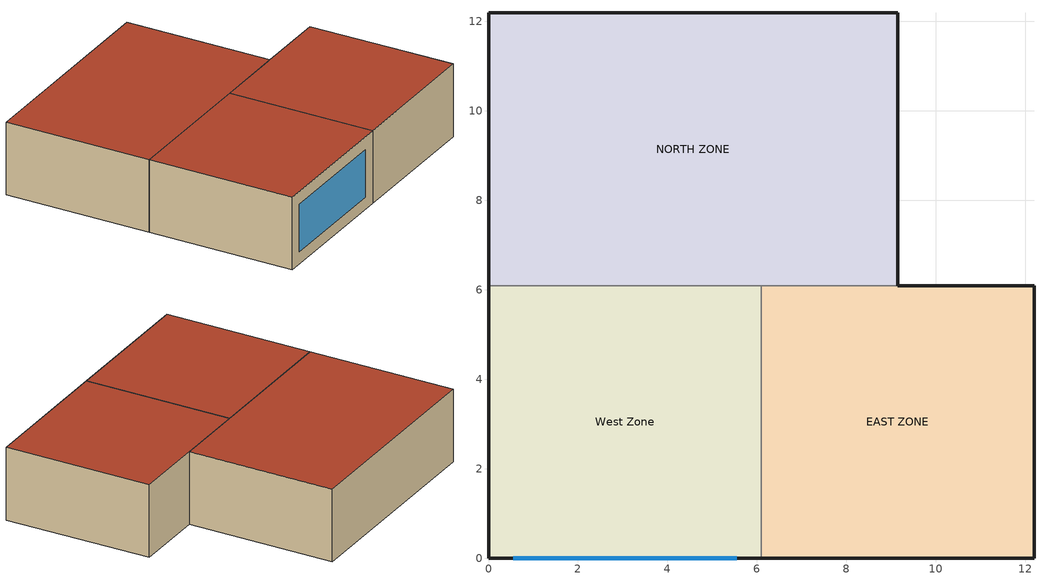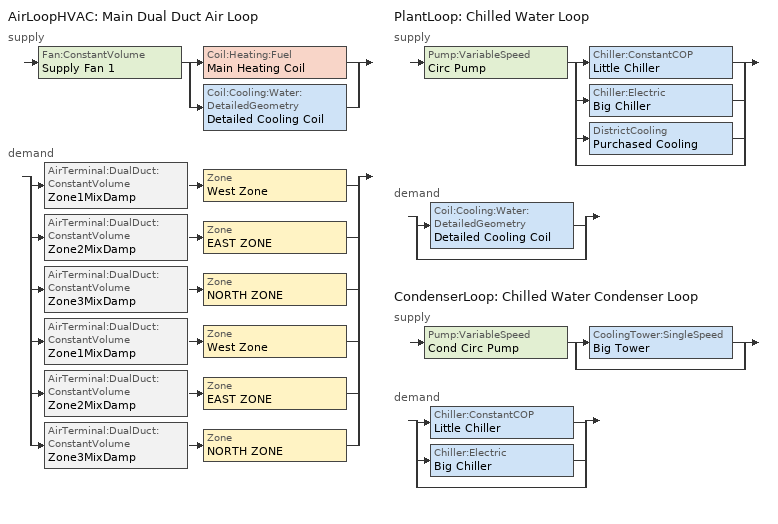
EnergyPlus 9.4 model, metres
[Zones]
West Zone
 floor adiabatic (FLOOR SLAB 8 IN): 0,0 0,6.1 6.1,6.1 6.1,0 z0
 wall outside (EXTWALL80): 0,6.1 0,0 6.1,0 z0:3.05
 wall to NORTH ZONE (PARTITION06): 6.1,6.1 0,6.1 z0:3.05
 wall to EAST ZONE (PARTITION06): 6.1,0 6.1,6.1 z0:3.05
 window (WIN-CON-LIGHT): 0.55,0 5.55,0 z0.5:2.5
 roof outside (ROOF34): 0,6.1 0,0 6.1,0 6.1,6.1 z3.05
EAST ZONE
 floor adiabatic (FLOOR SLAB 8 IN): 6.1,0 6.1,6.1 12.19,6.1 12.19,0 z0
 wall outside (EXTWALL80): 6.1,0 12.19,0 12.19,6.1 9.14,6.1 z0:3.05
 wall to NORTH ZONE (PARTITION06): 9.14,6.1 6.1,6.1 z0:3.05
 roof outside (ROOF34): 6.1,6.1 6.1,0 12.19,0 12.19,6.1 z3.05
NORTH ZONE
 floor adiabatic (FLOOR SLAB 8 IN): 0,6.1 0,12.19 9.14,12.19 9.14,6.1 z0
 wall outside (EXTWALL80): 9.14,6.1 9.14,12.19 0,12.19 0,6.1 z0:3.05
 roof outside (ROOF34): 0,12.19 0,6.1 9.14,6.1 9.14,12.19 z3.05
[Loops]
AirLoopHVAC 'Main Dual Duct Air Loop'
 supply: Fan:ConstantVolume 'Supply Fan 1' > split
  | Coil:Heating:Fuel 'Main Heating Coil'
  | Coil:Cooling:Water:DetailedGeometry 'Detailed Cooling Coil'
 demand: split
  | AirTerminal:DualDuct:ConstantVolume 'Zone1MixDamp' > Zone 'West Zone'
  | AirTerminal:DualDuct:ConstantVolume 'Zone2MixDamp' > Zone 'EAST ZONE'
  | AirTerminal:DualDuct:ConstantVolume 'Zone3MixDamp' > Zone 'NORTH ZONE'
  | AirTerminal:DualDuct:ConstantVolume 'Zone1MixDamp' > Zone 'West Zone'
  | AirTerminal:DualDuct:ConstantVolume 'Zone2MixDamp' > Zone 'EAST ZONE'
  | AirTerminal:DualDuct:ConstantVolume 'Zone3MixDamp' > Zone 'NORTH ZONE'
PlantLoop 'Chilled Water Loop'
 supply: Pump:VariableSpeed 'Circ Pump' > split
  | Chiller:ConstantCOP 'Little Chiller'
  | Chiller:Electric 'Big Chiller'
  | DistrictCooling 'Purchased Cooling'
  | bypass
 demand: split
  | Coil:Cooling:Water:DetailedGeometry 'Detailed Cooling Coil'
  | bypass
CondenserLoop 'Chilled Water Condenser Loop'
 supply: Pump:VariableSpeed 'Cond Circ Pump' > split
  | CoolingTower:SingleSpeed 'Big Tower'
  | bypass
 demand: split
  | Chiller:ConstantCOP 'Little Chiller'
  | Chiller:Electric 'Big Chiller'
  | bypass
[Building]
NONE: North Axis {deg}=0; Terrain=Suburbs; Loads Convergence Tolerance Value {W}=0.04; Temperature Convergence Tolerance Value {deltaC}=0.4; Solar Distribution=FullInteriorAndExterior; Maximum Number of Warmup Days=25; Minimum Number of Warmup Days=6
[Site:Location]
CHICAGO_IL_USA TMY2-94846: Latitude {deg}=41.78; Longitude {deg}=-87.75; Time Zone {hr}=-6; Elevation {m}=190
[SizingPeriod:DesignDay] Day of Month=21; Humidity Condition Type=Wetbulb; Barometric Pressure {Pa}=99063; Rain Indicator=No; Snow Indicator=No; Daylight Saving Time Indicator=No; Solar Model Indicator=ASHRAEClearSky
Name | Month | Day Type | Maximum Dry-Bulb Temperature {C} | Daily Dry-Bulb Temperature Range {deltaC} | Wetbulb or DewPoint at Maximum Dry-Bulb {C} | Wind Speed {m/s} | Wind Direction {deg} | Sky Clearness
CHICAGO_IL_USA Annual Heating 99% Design Conditions DB | 1 | WinterDesignDay | -17.3 | 0 | -17.3 | 4.9 | 270 | 0
CHICAGO_IL_USA Annual Cooling 1% Design Conditions DB/MCWB | 7 | SummerDesignDay | 31.5 | 10.7 | 23 | 5.3 | 230 | 1
[Site:GroundTemperature:BuildingSurface]
20.03, 20.03, 20.13, 20.3, 20.43, 20.52, 20.62, 20.77, 20.78, 20.55, 20.44, 20.2
[Material] Thermal Absorptance=0.9
Name | Roughness | Thickness {m} | Conductivity {W/m-K} | Density {kg/m3} | Specific Heat {J/kg-K} | Solar Absorptance | Visible Absorptance
A1 - 1 IN STUCCO | Smooth | 0.0253898 | 0.691831 | 1858.142 | 836.8 | 0.92 | 0.92
C4 - 4 IN COMMON BRICK | Rough | 0.101498 | 0.726422 | 1922.216 | 836.8 | 0.76 | 0.76
E1 - 3 / 4 IN PLASTER OR GYP BOARD | Smooth | 0.01905 | 0.726422 | 1601.846 | 836.8 | 0.92 | 0.92
C6 - 8 IN CLAY TILE | Smooth | 0.203302 | 0.570761 | 1121.292 | 836.8 | 0.82 | 0.82
C10 - 8 IN HW CONCRETE | MediumRough | 0.203302 | 1.729577 | 2242.585 | 836.8 | 0.65 | 0.65
E2 - 1 / 2 IN SLAG OR STONE | Rough | 0.0127102 | 1.435549 | 881.0155 | 1673.6 | 0.55 | 0.55
E3 - 3 / 8 IN FELT AND MEMBRANE | Rough | 0.00954024 | 0.190253 | 1121.292 | 1673.6 | 0.75 | 0.75
B5 - 1 IN DENSE INSULATION | VeryRough | 0.0253898 | 0.0432394 | 91.30524 | 836.8 | 0.5 | 0.5
C12 - 2 IN HW CONCRETE | MediumRough | 0.0509016 | 1.729577 | 2242.585 | 836.8 | 0.65 | 0.65
[WindowMaterial:Glazing]
WIN-LAY-GLASS-LIGHT: Optical Data Type=SpectralAverage; Thickness {m}=0.003; Solar Transmittance at Normal Incidence=0.9; Front Side Solar Reflectance at Normal Incidence=0.031; Back Side Solar Reflectance at Normal Incidence=0.031; Visible Transmittance at Normal Incidence=0.9; Front Side Visible Reflectance at Normal Incidence=0.05; Back Side Visible Reflectance at Normal Incidence=0.05; Infrared Transmittance at Normal Incidence=0; Front Side Infrared Hemispherical Emissivity=0.84; Back Side Infrared Hemispherical Emissivity=0.84; Conductivity {W/m-K}=0.9
[Construction]
EXTWALL80: A1 - 1 IN STUCCO, C4 - 4 IN COMMON BRICK, E1 - 3 / 4 IN PLASTER OR GYP BOARD
PARTITION06: E1 - 3 / 4 IN PLASTER OR GYP BOARD, C6 - 8 IN CLAY TILE, E1 - 3 / 4 IN PLASTER OR GYP BOARD
FLOOR SLAB 8 IN: C10 - 8 IN HW CONCRETE
ROOF34: E2 - 1 / 2 IN SLAG OR STONE, E3 - 3 / 8 IN FELT AND MEMBRANE, B5 - 1 IN DENSE INSULATION, C12 - 2 IN HW CONCRETE
WIN-CON-LIGHT: WIN-LAY-GLASS-LIGHT
[Zone] Type=1; Multiplier=1; Ceiling Height {m}=autocalculate; Volume {m3}=autocalculate
West Zone; EAST ZONE; NORTH ZONE
[People] Number of People Schedule=BLDG Sch   1; Number of People Calculation Method=people; Fraction Radiant=0.3; Activity Level Schedule=Activity Sch; Carbon Dioxide Generation Rate {m3/s-W}=3.82E-8; Mean Radiant Temperature Calculation Type=zoneaveraged; Work Efficiency Schedule=Work Eff Sch; Clothing Insulation Calculation Method=ClothingInsulationSchedule; Clothing Insulation Schedule=Clothing Sch; Air Velocity Schedule=Air Velo Sch; Thermal Comfort Model 1 Type=FANGER
Name | Zone or ZoneList | Number of People
West Zone | West Zone | 3
EAST ZONE | EAST ZONE | 3
NORTH ZONE | NORTH ZONE | 4
[Lights] Schedule=BLDG Sch   3; Design Level Calculation Method=LightingLevel; Return Air Fraction=0; Fraction Radiant=0.2; Fraction Visible=0.2; Fraction Replaceable=0
Name | Zone or ZoneList | Lighting Level {W}
EAST ZONE Lights 1 | EAST ZONE | 1464.375
NORTH ZONE Lights 1 | NORTH ZONE | 878.6252
[ElectricEquipment] Schedule=BLDG Sch   2; Design Level Calculation Method=EquipmentLevel; Fraction Latent=0; Fraction Radiant=0.3; Fraction Lost=0
Name | Zone or ZoneList | Design Level {W}
West Zone ElecEq 1 | West Zone | 2928.751
EAST ZONE ElecEq 1 | EAST ZONE | 1464.375
NORTH ZONE ElecEq 1 | NORTH ZONE | 2928.751
[PlantLoop]
Chilled Water Loop: Fluid Type=Water; Plant Equipment Operation Scheme=CW Loop Operation; Maximum Loop Temperature {C}=98; Minimum Loop Temperature {C}=1; Maximum Loop Flow Rate {m3/s}=0.0011; Minimum Loop Flow Rate {m3/s}=0; Plant Loop Volume {m3}=autocalculate; Load Distribution Scheme=Optimal
[CondenserLoop]
Chilled Water Condenser Loop: Fluid Type=Water; Condenser Equipment Operation Scheme=Tower Loop Operation; Maximum Loop Temperature {C}=80; Minimum Loop Temperature {C}=10; Maximum Loop Flow Rate {m3/s}=0.0011; Minimum Loop Flow Rate {m3/s}=0; Condenser Loop Volume {m3}=autocalculate; Load Distribution Scheme=SequentialLoad
[SetpointManager:FollowOutdoorAirTemperature]
MyCondenserControl: Control Variable=Temperature; Reference Temperature Type=OutdoorAirWetBulb; Offset Temperature Difference {deltaC}=0; Maximum Setpoint Temperature {C}=80; Minimum Setpoint Temperature {C}=10; Setpoint Node or NodeList=Condenser Supply Outlet Node
[PlantEquipmentOperationSchemes]
CW Loop Operation: Control Scheme 1=Peak Operation; Control Scheme 1 Schedule=On Peak; Control Scheme 2=Off Peak Operation; Control Scheme 2 Schedule=Off Peak
[CondenserEquipmentOperationSchemes]
Tower Loop Operation: Control Scheme 1=Year Round Tower Operation; Control Scheme 1 Schedule=ON
[PlantEquipmentOperation:CoolingLoad] Load Range 1 Lower Limit {W}=0
Name | Load Range 1 Upper Limit {W} | Range 1 Equipment List | Load Range 2 Lower Limit {W} | Load Range 2 Upper Limit {W} | Range 2 Equipment List | Load Range 3 Lower Limit {W} | Load Range 3 Upper Limit {W} | Range 3 Equipment List
Peak Operation | 70000 | Chiller Plant | 70000 | 245000 | Chiller Plant and Purchased | 245000 | 500000 | Purchased Only
Off Peak Operation | 900000 | All Chillers
Year Round Tower Operation | 90000000 | All Towers
[PlantEquipmentList]
Chiller Plant: Little Chiller
Chiller Plant and Purchased: Big Chiller, Purchased Cooling
Purchased Only: Purchased Cooling
All Chillers: Big Chiller, Little Chiller
[CondenserEquipmentList]
All Towers: Big Tower
[AirLoopHVAC]
Main Dual Duct Air Loop: Design Supply Air Flow Rate {m3/s}=1.3
[AvailabilityManager:Scheduled]
Dual Duct System 1 Schedule: Schedule=FanAndCoilAvailSched
[SetpointManager:Scheduled] Control Variable=Temperature
Name | Schedule | Setpoint Node or NodeList
Chilled Water Loop Setpoint Manager | CW Loop Temp Schedule | Chilled Water Loop Setpoint Node List
Supply Air Temp Manager | Seasonal Reset Supply Air Temp Sch | Supply Air Temp Nodes
Heating Coil Supply Air Temp Manager | Heating Coil Supply Air Temp Sch | Heating Coil Supply Air Temp Nodes
Big Chiller Setpoint Manager | CW Loop Temp Schedule | Big Chiller Outlet Node
Little Chiller Setpoint Manager | CW Loop Temp Schedule | Little Chiller Outlet Node
[Controller:WaterCoil]
Main Cooling Coil Controller: Control Variable=Temperature; Action=Reverse; Actuator Variable=FLOW; Controller Convergence Tolerance {deltaC}=0.01; Maximum Actuated Flow {m3/s}=0.0011; Minimum Actuated Flow {m3/s}=0
[Zone equipment]
West Zone: Zone1MixDamp
EAST ZONE: Zone2MixDamp
NORTH ZONE: Zone3MixDamp
[AirTerminal:DualDuct:ConstantVolume] Availability Schedule=FanAndCoilAvailSched
Name | Maximum Air Flow Rate {m3/s}
Zone1MixDamp; Zone3MixDamp | 0.47
Zone2MixDamp | 0.36
[ZoneControl:Thermostat] Control Type Schedule=Zone Control Type Sched; Control 1=Heating Cooling Setpoint Sched
Name | Zone or ZoneList
Zone 1 Thermostat | West Zone
Zone 2 Thermostat | EAST ZONE
Zone 3 Thermostat | NORTH ZONE
[ThermostatSetpoint:SingleHeatingOrCooling]
Heating Cooling Setpoint Sched: Setpoint Temperature Schedule=Heating Cooling Setpoints
[Chiller:Electric]
Big Chiller: Condenser Type=WaterCooled; Nominal Capacity {W}=45000; Nominal COP {W/W}=2.75; Minimum Part Load Ratio=0.15; Maximum Part Load Ratio=1; Optimum Part Load Ratio=0.65; Design Condenser Inlet Temperature {C}=29.44; Temperature Rise Coefficient=2.682759; Design Chilled Water Outlet Temperature {C}=6.667; Design Chilled Water Flow Rate {m3/s}=0.0011; Design Condenser Fluid Flow Rate {m3/s}=0.0005; Coefficient 1 of Capacity Ratio Curve=0.944836; Coefficient 2 of Capacity Ratio Curve=-0.0570088; Coefficient 3 of Capacity Ratio Curve=-0.00185486; Coefficient 1 of Power Ratio Curve=1.907846; Coefficient 2 of Power Ratio Curve=-1.20499; Coefficient 3 of Power Ratio Curve=0.263462; Coefficient 1 of Full Load Ratio Curve=0.03303; Coefficient 2 of Full Load Ratio Curve=0.6852; Coefficient 3 of Full Load Ratio Curve=0.2818; Chilled Water Outlet Temperature Lower Limit {C}=5; Chiller Flow Mode=LeavingSetpointModulated
[Chiller:ConstantCOP]
Little Chiller: Nominal Capacity {W}=25000; Nominal COP {W/W}=2.5; Design Chilled Water Flow Rate {m3/s}=0.0011; Design Condenser Water Flow Rate {m3/s}=0.0011; Condenser Type=WaterCooled; Chiller Flow Mode=LeavingSetpointModulated
[DistrictCooling]
Purchased Cooling: Nominal Capacity {W}=680000
[CoolingTower:SingleSpeed]
Big Tower: Design Water Flow Rate {m3/s}=0.0011; Design Air Flow Rate {m3/s}=16; Design Fan Power {W}=1000; Design U-Factor Times Area Value {W/K}=1750; Free Convection Regime Air Flow Rate {m3/s}=0; Free Convection Regime U-Factor Times Area Value {W/K}=0; Performance Input Method=UFactorTimesAreaAndDesignWaterFlowRate
[Pump:VariableSpeed] Design Maximum Flow Rate {m3/s}=0.0011; Design Pump Head {Pa}=300000; Design Power Consumption {W}=500; Motor Efficiency=0.87; Fraction of Motor Inefficiencies to Fluid Stream=0; Coefficient 1 of the Part Load Performance Curve=0; Coefficient 2 of the Part Load Performance Curve=1; Coefficient 3 of the Part Load Performance Curve=0; Coefficient 4 of the Part Load Performance Curve=0; Design Minimum Flow Rate {m3/s}=0; Pump Control Type=INTERMITTENT
Circ Pump; Cond Circ Pump
[Coil:Heating:Fuel]
Main Heating Coil: Availability Schedule=FanAndCoilAvailSched; Fuel Type=NaturalGas; Burner Efficiency=0.8; Nominal Capacity {W}=15000
[Coil:Cooling:Water:DetailedGeometry]
Detailed Cooling Coil: Availability Schedule=CoolingCoilAvailSched; Maximum Water Flow Rate {m3/s}=0.0011; Tube Outside Surface Area {m2}=6.23816; Total Tube Inside Area {m2}=6.20007; Fin Surface Area {m2}=101.716; Minimum Airflow Area {m2}=0.810606; Coil Depth {m}=0.165098; Fin Diameter {m}=0.435072; Fin Thickness {m}=0.00149998; Tube Inside Diameter {m}=0.01445; Tube Outside Diameter {m}=0.0158798; Tube Thermal Conductivity {W/m-K}=385.765; Fin Thermal Conductivity {W/m-K}=203.883; Fin Spacing {m}=0.00181429; Tube Depth Spacing {m}=0.0258998; Number of Tube Rows=6; Number of Tubes per Row=16
[Fan:ConstantVolume]
Supply Fan 1: Availability Schedule=FanAndCoilAvailSched; Fan Total Efficiency=0.7; Pressure Rise {Pa}=600; Maximum Flow Rate {m3/s}=1.3; Motor Efficiency=0.9; Motor In Airstream Fraction=1
[Schedule:Compact]
ACTIVITY SCH: Through: 12/31, For: AllDays, Until: 24:00, 131.8
WORK EFF SCH: Through: 12/31, For: AllDays, Until: 24:00, 0
CLOTHING SCH; ON: Through: 12/31, For: AllDays, Until: 24:00, 1
AIR VELO SCH: Through: 12/31, For: AllDays, Until: 24:00, 0.14
BLDG SCH   1: Through: 12/31, For: Weekdays, Until: 6:00, 0, Until: 7:00, 0.1, Until: 8:00, 0.5, Until: 12:00, 1, Until: 13:00, 0.5, Until: 16:00, 1, Until: 17:00, 0.5, Until: 18:00, 0.1, Until: 24:00, 0, For: Weekends Holiday, Until: 24:00, 0, For: SummerDesignDay, Until: 6:00, 0, Until: 7:00, 0.1, Until: 8:00, 0.5, Until: 12:00, 1, Until: 13:00, 0.5, Until: 16:00, 1, Until: 17:00, 0.5, Until: 18:00, 0.1, Until: 24:00, 0, For: WinterDesignDay CustomDay1 CustomDay2, Until: 24:00, 0
BLDG SCH   2: Through: 12/31, For: Weekdays, Until: 8:00, 0, Until: 18:00, 1, Until: 24:00, 0, For: Weekends Holiday, Until: 24:00, 0, For: SummerDesignDay, Until: 8:00, 0, Until: 18:00, 1, Until: 24:00, 0, For: WinterDesignDay CustomDay1 CustomDay2, Until: 24:00, 0
BLDG SCH   3: Through: 12/31, For: Weekdays, Until: 6:00, 0.05, Until: 7:00, 0.2, Until: 17:00, 1, Until: 18:00, 0.5, Until: 24:00, 0.05, For: Weekends Holiday, Until: 24:00, 0.05, For: SummerDesignDay, Until: 6:00, 0.05, Until: 7:00, 0.2, Until: 17:00, 1, Until: 18:00, 0.5, Until: 24:00, 0.05, For: WinterDesignDay CustomDay1 CustomDay2, Until: 24:00, 0.05
ON PEAK: Through: 12/31, For: AllDays, Until: 9:00, 0, Until: 18:00, 1, Until: 24:00, 0
OFF PEAK: Through: 12/31, For: AllDays, Until: 9:00, 1, Until: 18:00, 0, Until: 24:00, 1
SEASONAL RESET SUPPLY AIR TEMP SCH: Through: 3/31, For: AllDays, Until: 24:00, 16, Through: 9/30, For: AllDays, Until: 24:00, 13, Through: 12/31, For: AllDays, Until: 24:00, 16
HEATING COIL SUPPLY AIR TEMP SCH: Through: 12/31, For: AllDays, Until: 24:00, 60
CW LOOP TEMP SCHEDULE: Through: 12/31, For: AllDays, Until: 24:00, 6.67
FANANDCOILAVAILSCHED: Through: 3/31, For: AllDays, Until: 24:00, 1, Through: 9/30, For: Weekdays, Until: 7:00, 0, Until: 17:00, 1, Until: 24:00, 0, For: Weekends Holiday, Until: 24:00, 0, For: SummerDesignDay WinterDesignDay, Until: 7:00, 0, Until: 17:00, 1, Until: 24:00, 0, For: CustomDay1 CustomDay2, Until: 24:00, 0, Through: 12/31, For: AllDays, Until: 24:00, 1
COOLINGCOILAVAILSCHED: Through: 3/31, For: AllDays, Until: 24:00, 0, Through: 9/30, For: Weekdays, Until: 7:00, 0, Until: 17:00, 1, Until: 24:00, 0, For: Weekends Holiday, Until: 24:00, 0, For: SummerDesignDay WinterDesignDay, Until: 7:00, 0, Until: 17:00, 1, Until: 24:00, 0, For: CustomDay1 CustomDay2, Until: 24:00, 0, Through: 12/31, For: AllDays, Until: 24:00, 0
HEATING COOLING SETPOINTS: Through: 4/15, For: AllDays, Until: 7:00, 18, Until: 17:00, 22, Until: 24:00, 18, Through: 9/30, For: AllDays, Until: 7:00, 30, Until: 17:00, 24, Until: 24:00, 30, Through: 12/31, For: AllDays, Until: 7:00, 18, Until: 17:00, 22, Until: 24:00, 18
ZONE CONTROL TYPE SCHED: Through: 12/31, For: AllDays, Until: 24:00, 3
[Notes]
DualDuctConstVolGasHC.idf
Basic file description:  1 story building divided into 3 interior conditioned zones. Roof with no plenum.
No ground contact with floor.
Highlights:              Example of dual duct constant volume damper central system and the air loop splitter.
Uses a chilled water loops with chilled waer coil and and gas hot water coil.
Simulation Location/Run: CHICAGO_IL_USA TMY2-94846, 2 design days, 2 run periods,
Run Control executes the design days only.
Location:                Chicago, IL
Design Days:             CHICAGO_IL_USA Annual Heating 99% Design Conditions DB, MaxDB= -17.3°C
CHICAGO_IL_USA Annual Cooling 1% Design Conditions, MaxDB=  31.5°C MCWB=  23.0°C
Run Period (Weather File): Winter 1/14, Summer 7/7, CHICAGO_IL_USA TMY2-94846
Run Control:             No Zone or System sizing required (design days only, see RUN CONTROL object)
Building: Single floor rectangular L-shaped building 40 ft south wall, 40 ft west wall, zone height 10 feet.
There is a single window in the West Zone south wall. The walls are 1 in stucco over 4 in common brick
and gypboard. The roof is a built up roof with 1/2 in stone over 3/8 in felt over 1 in dense insulation
supported by 2 in heavy weight concrete. The window is single pane 3mm clear.
The window to wall ratio is approximately 0.07.
The building is oriented due north.
Floor Area:        130.1 m2 (1403 ft2)
Number of Stories: 1
Zone Description Details:
|       West         |         East           |    window = *
Internal gains description:     ZONE West      - lighting is 0 watts, equip is 2928.751 watts, 3 occupants
Internal gains description:     ZONE North     - lighting is 878.6252 watts, equip is 2928.751 watts, 4 occupants
Internal gains description:     ZONE East      - lighting is 1464.375 watts, equip is 1464.375 watts, 3 occupants
Interzone Surfaces:             3 interzone surfaces (see diagram)
Internal Mass:                  None
Windows:                        1 - single pane clear 3mm glass
Detached Shading:               None
Daylight:                       None
Natural Ventilation:            None
Compact Schedules:              Yes
Solair Distribution:            FullInteriorAndExterior
HVAC:                           3 zone dual duct constant volume system. Central chilled
water coil scheduled to provide 16 C winter and 13 C summer supply air temperature.
The central Heating coil to supply air temperature to meet zone thermostat set point uses
natural gas for the heating source.  The 2 mix the hot and cold air to meet the zone thermostat setpoint.
Thermostat setting at 20 C in winter with 15 C set back temperature, 24 C in summer
with 30 C set back temperature. Cooling coil off in winter, reheat coil on all year.
Zonal Equipment:                AirTerminal:DualDuct:ConstantVolume
Central Air Handling Equipment: Yes
System Equipment Autosize:      No (chilled water, condenser, and hot water loop volumes are autosized)
Purchased Cooling:              No
Purchased Heating:              No
Purchased Chilled Water:        Yes (only used if alternate priority control equipment list is selected)
Purchased Hot Water:            Yes
Coils:                          Coil:Cooling:Water:DetailedGeometry, Coil:Heating:Water (Gas Fired)
Pumps:                          Pump:VariableSpeed
Boilers:                        None
Chillers:                       Chiller:Electric (PlantEquipmentOperation:CoolingLoad set up for electric chiller only)
Chiller:ConstantCOP or DistrictCooling may be used if desired in various
combinations by changing priority control equipment list name in
PlantEquipmentOperation:CoolingLoad object.
Towers:                         COOLING TOWER:SINGLE SPEED
Standard Reports:               None
Timestep or Hourly Variables:   Timestep
Time bins Report:               None
HTML Report:                    None
Environmental Emissions:        None
Utility Tariffs:                None
